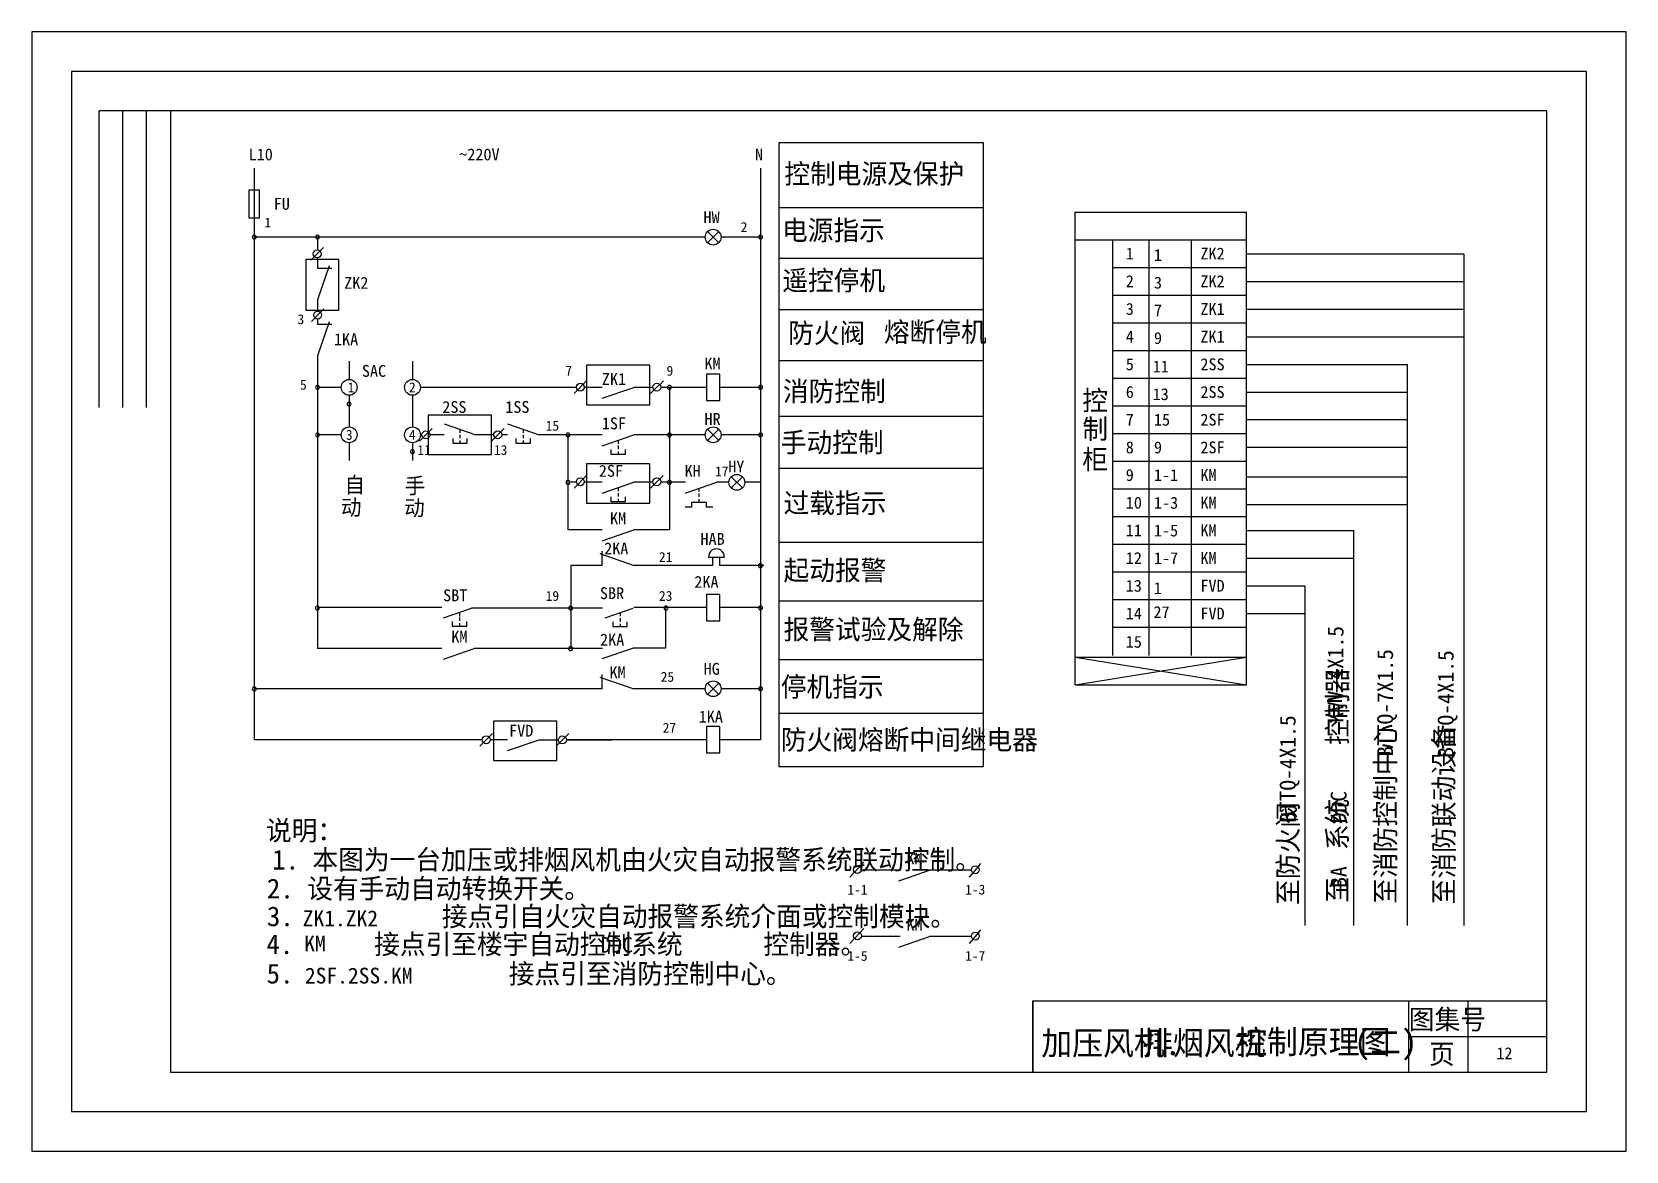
# Model space of a CAD drawing. Header units: metres. Extents: x 800 to 1203, y 847 to 1130.
import ezdxf

# ---------------------------------------------------------------- set-up
doc = ezdxf.new("R2010")
doc.units = ezdxf.units.M
for name, color, linetype in [('LGT1', 7, 'Continuous'), ('X2', 130, 'Continuous'), ('X4', 60, 'Continuous')]:
    doc.layers.add(name, color=color, linetype=linetype)

msp = doc.modelspace()

# ---------------------------------------------------------------- linework, layer by layer
for p, q in [((817.34, 1035.43), (817.34, 1110.43)), ((835.34, 1110.43), (817.34, 1110.43)), ((823.34, 1035.43), (823.34, 1110.43)), ((829.34, 1035.43), (829.34, 1110.43)), ((1053.34, 885.43), (1183.34, 885.43)), ((1053.34, 885.43), (1053.34, 867.43)), ((1148.34, 885.43), (1148.34, 867.43)), ((1163.34, 885.43), (1163.34, 867.43)), ((1148.34, 876.43), (1183.34, 876.43))]:
    msp.add_line(p, q)
for points in [[(800.34, 1130.43), (800.34, 847.43), (1203.34, 847.43), (1203.34, 1130.43)], [(810.34, 1120.43), (810.34, 857.43), (1193.34, 857.43), (1193.34, 1120.43)], [(835.34, 1110.43), (835.34, 867.43), (1183.34, 867.43), (1183.34, 1110.43)]]:
    msp.add_lwpolyline(points, close=True)
for points in [[(846.34, 1130.12), (846.34, 1130.12)], [(864.34, 1130.12), (864.34, 1130.12)], [(900.34, 1130.12), (900.34, 1130.12)], [(918.34, 1130.12), (918.34, 1130.12)]]:
    msp.add_lwpolyline(points)
at = {"layer": 'LGT1'}
msp.add_lwpolyline([(1053.34, 867.43), (1053.34, 885.43), (1183.34, 885.43)], dxfattribs=at)
at = {"layer": 'X2'}
for p, q in [((856.54, 1095.95), (856.54, 1078.54)), ((984.54, 1095.95), (984.54, 951.46)), ((970.54, 1078.54), (856.54, 1078.54)), ((856.54, 1078.54), (856.54, 951.46)), ((872.54, 1078.54), (872.54, 1075.29)), ((973.96, 1077.13), (971.13, 1079.95)), ((971.13, 1077.13), (973.96, 1079.95)), ((984.54, 1078.54), (974.54, 1078.54)), ((872.54, 1073.3), (872.54, 1070.65)), ((875.51, 1071.25), (872.54, 1062.65)), ((872.54, 1070.65), (876.14, 1070.65)), ((872.54, 1062.65), (872.54, 1059.83)), ((872.54, 1057.83), (872.54, 1056.54)), ((875.51, 1057.14), (872.54, 1048.54)), ((872.54, 1056.54), (876.14, 1056.54)), ((872.54, 1048.54), (872.54, 974.49)), ((878.54, 1040.54), (872.54, 1040.54)), ((937.98, 1040.54), (898.54, 1040.54)), ((944.54, 1040.54), (939.98, 1040.54)), ((944.54, 1037.78), (952.54, 1040.54)), ((957.32, 1040.54), (952.54, 1040.54)), ((970.87, 1040.54), (959.31, 1040.54)), ((961.5, 1040.54), (961.5, 1004.54)), ((984.54, 1040.54), (974.21, 1040.54)), ((878.54, 1028.54), (872.54, 1028.54)), ((904.54, 1028.54), (900.92, 1028.54)), ((904.54, 1031.3), (912.54, 1028.54)), ((908.54, 1028.57), (908.54, 1027.72)), ((917.11, 1028.54), (912.54, 1028.54)), ((920.54, 1028.54), (919.11, 1028.54)), ((920.54, 1031.3), (928.54, 1028.54)), ((924.54, 1028.57), (924.54, 1027.72)), ((944.54, 1028.54), (928.54, 1028.54)), ((935.86, 1028.54), (935.86, 1004.54)), ((970.54, 1028.54), (952.54, 1028.54)), ((971.13, 1027.13), (973.96, 1029.95)), ((973.96, 1027.13), (971.13, 1029.95)), ((984.54, 1028.54), (974.54, 1028.54)), ((908.54, 1027.13), (908.54, 1026.41)), ((924.54, 1027.13), (924.54, 1026.41)), ((937.99, 1016.54), (936.54, 1016.54)), ((944.54, 1016.54), (939.97, 1016.54)), ((944.54, 1013.78), (952.54, 1016.54)), ((957.32, 1016.54), (952.54, 1016.54)), ((965.59, 1016.54), (959.31, 1016.54)), ((965.48, 1013.78), (973.48, 1016.54)), ((976.55, 1016.54), (973.48, 1016.54)), ((977.14, 1015.11), (979.97, 1017.94)), ((979.97, 1015.11), (977.14, 1017.94)), ((984.54, 1016.54), (980.55, 1016.54)), ((948.54, 1015.16), (948.54, 1014.3)), ((948.54, 1013.81), (948.54, 1012.96)), ((968.97, 1015.04), (968.97, 1014.19)), ((968.97, 1013.69), (968.97, 1012.84)), ((968.97, 1012.26), (968.97, 1011.53)), ((965.5, 1010.35), (967.15, 1010.35)), ((970.79, 1010.35), (972.45, 1010.35)), ((944.54, 1004.54), (935.86, 1004.54)), ((961.5, 1004.54), (952.54, 1004.54)), ((944.54, 995.53), (936.54, 995.53)), ((936.54, 995.53), (936.54, 974.49)), ((943.95, 998.51), (952.58, 995.53)), ((944.54, 995.53), (944.54, 999.15)), ((972.49, 995.53), (952.58, 995.53)), ((975.38, 997.53), (971.4, 997.53)), ((972.49, 995.53), (972.49, 997.47)), ((974.22, 995.53), (974.22, 997.39)), ((985.39, 995.53), (974.22, 995.53)), ((903.93, 984.89), (872.54, 984.89)), ((904.43, 982.31), (911.5, 984.75)), ((944.58, 984.75), (911.5, 984.75)), ((945.3, 982.31), (952.37, 984.75)), ((970.87, 984.86), (952.54, 984.86)), ((960.54, 984.86), (960.54, 974.6)), ((984.54, 984.86), (974.21, 984.86)), ((908.43, 982.33), (908.43, 981.48)), ((908.43, 980.9), (908.43, 980.17)), ((949.01, 982.2), (949.01, 981.35)), ((949.01, 980.76), (949.01, 980.04)), ((903.93, 974.49), (872.54, 974.49)), ((904.43, 971.84), (912.18, 974.51)), ((944.58, 974.51), (912.18, 974.51)), ((944.54, 971.95), (952.21, 974.6)), ((960.54, 974.6), (952.21, 974.6)), ((943.95, 967.3), (952.54, 964.34)), ((944.54, 964.34), (944.54, 967.94)), ((944.54, 964.34), (856.54, 964.34)), ((970.54, 964.34), (952.54, 964.34)), ((973.96, 962.92), (971.13, 965.75)), ((971.13, 962.92), (973.96, 965.75)), ((984.54, 964.34), (974.54, 964.34)), ((914.2, 951.46), (856.54, 951.46)), ((920.54, 951.46), (916.2, 951.46)), ((920.54, 948.7), (928.54, 951.46)), ((928.54, 951.46), (933.46, 951.46)), ((970.87, 951.46), (935.45, 951.46)), ((984.54, 951.46), (974.21, 951.46)), ((1010.02, 918.55), (1019.84, 918.55)), ((1019.46, 915.76), (1027.46, 918.52)), ((1027.22, 918.55), (1037.83, 918.55)), ((1010.02, 901.78), (1019.84, 901.78)), ((1019.46, 899), (1027.46, 901.76)), ((1027.22, 901.78), (1037.83, 901.78))]:
    msp.add_line(p, q, dxfattribs=at)
for points in [[(855.21, 1090.41), (855.21, 1083.4), (857.88, 1083.4), (857.88, 1090.41)], [(970.87, 1043.88), (970.87, 1037.2), (974.21, 1037.2), (974.21, 1043.88)], [(970.87, 988.18), (970.87, 981.5), (974.21, 981.5), (974.21, 988.18)], [(970.87, 954.8), (970.87, 948.12), (974.21, 948.12), (974.21, 954.8)]]:
    msp.add_lwpolyline(points, close=True, dxfattribs=at)
for points in [[(906.71, 1027.59), (906.71, 1026.41), (910.37, 1026.41), (910.36, 1027.59)], [(922.71, 1027.59), (922.71, 1026.41), (926.37, 1026.41), (926.36, 1027.59)], [(946.71, 1012.83), (946.71, 1011.65), (950.37, 1011.65), (950.36, 1012.83)], [(967.15, 1010.35), (967.15, 1011.53), (970.8, 1011.53), (970.79, 1010.35)], [(906.6, 981.35), (906.6, 980.17), (910.26, 980.17), (910.25, 981.35)], [(947.18, 981.22), (947.18, 980.04), (950.84, 980.04), (950.83, 981.22)]]:
    msp.add_lwpolyline(points, dxfattribs=at)
for points in [[(935.36, 1016.54, 1), (936.36, 1016.54, 1)], [(872, 984.72, 1), (873, 984.72, 1)]]:
    msp.add_lwpolyline(points, format="xyb", close=True, dxfattribs=at)
for centre in [(972.54, 1078.54), (972.54, 1028.54), (978.55, 1016.53), (972.54, 964.34)]:
    msp.add_circle(centre, 2, dxfattribs=at)
msp.add_arc((973.39, 997.73), 2, 354.37, 185.63, dxfattribs=at)
at = {"layer": 'X4'}
for p, q in [((989.15, 1102.42), (989.15, 944.65)), ((989.15, 1102.42), (1040.78, 1102.42)), ((1040.78, 1102.42), (1040.78, 944.65)), ((989.15, 1086.04), (1040.78, 1086.04)), ((1064.03, 965.32), (1064.03, 1084.88)), ((1064.03, 1084.88), (1107.4, 1084.88)), ((1107.4, 965.32), (1107.4, 1084.88)), ((1064.03, 1077.88), (1107.4, 1077.88)), ((1073.6, 972.73), (1073.6, 1077.59)), ((1082.78, 972.73), (1082.78, 1077.88)), ((1093.44, 972.73), (1093.44, 1077.88)), ((877.95, 1072.91), (869.58, 1072.91)), ((869.58, 1072.91), (869.58, 1060.04)), ((874.04, 1075.89), (870.86, 1072.7)), ((877.95, 1060.04), (877.95, 1072.91)), ((989.15, 1073.23), (1040.78, 1073.23)), ((1107.4, 1074.32), (1162.28, 1074.32)), ((1162.28, 1074.32), (1162.28, 904.52)), ((1073.6, 1070.88), (1107.4, 1070.88)), ((1107.4, 1067.32), (1162.28, 1067.32)), ((869.58, 1060.04), (877.95, 1060.04)), ((872.54, 1060.54), (872.54, 1059.83)), ((874.17, 1060.42), (873.29, 1059.54)), ((989.15, 1060.25), (1040.78, 1060.25)), ((1073.6, 1063.88), (1107.4, 1063.88)), ((1107.4, 1060.32), (1162.28, 1060.32)), ((873.29, 1059.54), (870.99, 1057.24)), ((1073.6, 1056.88), (1107.4, 1056.88)), ((1107.4, 1053.32), (1162.28, 1053.32)), ((1073.6, 1049.88), (1107.4, 1049.88)), ((880.54, 1047.15), (880.54, 1042.54)), ((896.54, 1047.15), (896.54, 1042.54)), ((989.15, 1047.35), (1040.78, 1047.35)), ((1107.4, 1046.35), (1147.98, 1046.35)), ((1147.98, 1046.35), (1147.98, 904.52)), ((940.57, 1042.19), (937.38, 1039)), ((959.02, 1041.3), (956.72, 1039)), ((960.04, 1042.19), (959.16, 1041.3)), ((1073.6, 1042.88), (1107.4, 1042.88)), ((880.54, 1038.54), (880.54, 1030.54)), ((896.54, 1038.54), (896.54, 1030.54)), ((1073.6, 1035.88), (1107.4, 1035.88)), ((1107.4, 1039.35), (1147.98, 1039.35)), ((989.15, 1033.24), (1040.78, 1033.24)), ((1107.46, 1032.39), (1147.98, 1032.39)), ((901.51, 1030.13), (898.32, 1026.94)), ((898.92, 1028.54), (898.54, 1028.54)), ((908.54, 1029.92), (908.54, 1029.06)), ((919.7, 1030.13), (916.51, 1026.94)), ((924.54, 1029.92), (924.54, 1029.06)), ((944.54, 1025.78), (952.54, 1028.54)), ((1073.6, 1028.88), (1107.4, 1028.88)), ((880.54, 1026.54), (880.54, 1022.07)), ((896.54, 1026.54), (896.54, 1022.07)), ((948.54, 1027.16), (948.54, 1026.3)), ((948.54, 1025.81), (948.54, 1024.96)), ((948.54, 1024.37), (948.54, 1023.65)), ((1107.46, 1025.39), (1147.98, 1025.39)), ((989.15, 1020.1), (1040.78, 1020.1)), ((1073.6, 1021.88), (1107.4, 1021.88)), ((940.57, 1018.27), (937.38, 1015.08)), ((959.91, 1018.27), (956.72, 1015.08)), ((961.5, 1016.54), (960.26, 1016.54)), ((1107.4, 1017.89), (1147.98, 1017.89)), ((948.54, 1012.37), (948.54, 1011.65)), ((1073.6, 1014.88), (1107.4, 1014.88)), ((1073.6, 1007.88), (1107.4, 1007.88)), ((1107.4, 1010.89), (1147.98, 1010.89)), ((944.54, 1001.78), (952.54, 1004.54)), ((1107.4, 1004.32), (1134.46, 1004.32)), ((1134.46, 1004.32), (1134.46, 904.52)), ((989.15, 1001.37), (1040.78, 1001.37)), ((1073.6, 1000.88), (1107.4, 1000.88)), ((1107.4, 997.32), (1134.46, 997.32)), ((1073.6, 993.88), (1107.4, 993.88)), ((1107.4, 990.36), (1122.11, 990.36)), ((1122.11, 990.36), (1122.11, 904.52)), ((908.43, 983.45), (908.43, 982.6)), ((944.54, 984.75), (928.54, 984.75)), ((949.01, 983.55), (949.01, 982.7)), ((989.15, 986.6), (1040.78, 986.6)), ((1073.6, 986.88), (1107.4, 986.88)), ((1107.4, 983.36), (1122.11, 983.36)), ((1073.6, 979.88), (1107.4, 979.88)), ((989.15, 971.7), (1040.78, 971.7)), ((1064.03, 972.3), (1107.4, 965.32)), ((1064.03, 965.32), (1107.4, 972.3)), ((1064.03, 972.3), (1107.4, 972.3)), ((1064.03, 965.32), (1107.4, 965.32)), ((989.15, 958.13), (1040.78, 958.13)), ((914.2, 951.46), (903.02, 951.46)), ((916.79, 953.03), (913.61, 949.85)), ((936.04, 953), (932.86, 949.82)), ((935.43, 951.46), (946.82, 951.46)), ((989.15, 944.65), (1040.78, 944.65)), ((1010.66, 920.46), (1007.12, 916.7)), ((1039.7, 919.54), (1037.29, 916.69)), ((1040.16, 920.12), (1039.49, 919.32)), ((1010.66, 903.69), (1007.12, 899.93)), ((1039.7, 902.77), (1037.29, 899.92)), ((1040.16, 903.35), (1039.49, 902.56))]:
    msp.add_line(p, q, dxfattribs=at)
for points in [[(856.04, 1078.54, 1), (857.04, 1078.54, 1)], [(872.04, 1078.54, 1), (873.04, 1078.54, 1)], [(984.04, 1078.54, 1), (985.04, 1078.54, 1)], [(872.04, 1040.54, 1), (873.04, 1040.54, 1)], [(961, 1040.54, 1), (962, 1040.54, 1)], [(984.04, 1040.54, 1), (985.04, 1040.54, 1)], [(880.04, 1036.31, 1), (881.04, 1036.31, 1)], [(872.04, 1028.54, 1), (873.04, 1028.54, 1)], [(935.36, 1028.54, 1), (936.36, 1028.54, 1)], [(961, 1028.54, 1), (962, 1028.54, 1)], [(984.04, 1028.54, 1), (985.04, 1028.54, 1)], [(896.04, 1024.31, 1), (897.04, 1024.31, 1)], [(961, 1016.54, 1), (962, 1016.54, 1)], [(984, 995.46, 1), (985, 995.46, 1)], [(936.03, 984.72, 1), (937.03, 984.72, 1)], [(960.15, 984.72, 1), (961.15, 984.72, 1)], [(984.04, 984.78, 1), (985.04, 984.78, 1)], [(936.03, 974.49, 1), (937.03, 974.49, 1)], [(856.05, 964.29, 1), (857.05, 964.29, 1)], [(984.04, 964.34, 1), (985.04, 964.34, 1)]]:
    msp.add_lwpolyline(points, format="xyb", close=True, dxfattribs=at)
for points in [[(940.54, 1036.14), (956.54, 1036.14), (956.54, 1046.14), (940.54, 1046.14)], [(900.54, 1023.54), (916.54, 1023.54), (916.54, 1033.54), (900.54, 1033.54)], [(940.54, 1011.24), (956.54, 1011.24), (956.54, 1021.24), (940.54, 1021.24)], [(917.02, 946.16), (933.02, 946.16), (933.02, 956.16), (917.02, 956.16)]]:
    msp.add_lwpolyline(points, close=True, dxfattribs=at)
msp.add_lwpolyline([(946.71, 1024.83), (946.71, 1023.65), (950.37, 1023.65), (950.36, 1024.83)], dxfattribs=at)
for centre, radius in [((872.45, 1074.29), 1), ((872.58, 1058.83), 1), ((880.54, 1040.54), 2), ((896.54, 1040.54), 2), ((938.98, 1040.6), 1), ((958.32, 1040.6), 1), ((880.54, 1028.54), 2), ((896.54, 1028.54), 2), ((899.92, 1028.54), 1), ((918.11, 1028.54), 1), ((938.98, 1016.68), 1), ((958.32, 1016.68), 1), ((915.2, 951.44), 1), ((934.45, 951.41), 1), ((1009.02, 918.63), 1), ((1038.83, 918.57), 1), ((1009.02, 901.86), 1), ((1038.83, 901.8), 1)]:
    msp.add_circle(centre, radius, dxfattribs=at)

# ---------------------------------------------------------------- texts
for s, p in [('图集号', (1148.41, 878.23)), ('页', (1153.51, 869.47))]:
    msp.add_text(s, height=5).set_placement(p)
for s, height, p in [('L10', 3, (855.13, 1097.94)), ('~220V', 3, (908.37, 1097.95)), ('N', 3, (983.13, 1097.93)), ('控制电源及保护', 5, (990.55, 1092.05)), ('FU', 3, (861.47, 1085.46)), ('HW', 3, (970.12, 1082.08)), ('1', 2.5, (859.11, 1080.98)), ('2', 2.5, (979.52, 1079.84)), ('电源指示', 5, (989.95, 1077.77)), ('1', 3, (1076.86, 1072.88)), ('1', 3, (1083.98, 1072.52)), ('ZK2', 3, (1095.73, 1072.88)), ('ZK2', 3, (879.29, 1065.46)), ('遥控停机', 5, (990.03, 1065.09)), ('2', 3, (1076.86, 1065.88)), ('3', 3, (1083.98, 1065.52)), ('ZK2', 3, (1095.73, 1065.88)), ('3', 3, (1076.86, 1058.88)), ('7', 3, (1083.98, 1058.52)), ('ZK1', 3, (1095.73, 1058.88)), ('3', 2.5, (867.48, 1056.52)), ('防火阀', 5, (991.52, 1051.79)), ('          熔断停机', 5, (981.69, 1052.04)), ('1KA', 3, (876.7, 1051.21)), ('4', 3, (1076.86, 1051.88)), ('9', 3, (1083.98, 1051.52)), ('ZK1', 3, (1095.73, 1051.88)), ('KM', 3, (970.36, 1045.08)), ('2SS', 3, (1095.73, 1044.88)), ('SAC', 3, (883.76, 1043.21)), ('7', 2.5, (935.21, 1043.5)), ('ZK1', 3, (944.41, 1041.15)), ('9', 2.5, (960.77, 1043.5)), ('5', 3, (1076.86, 1044.88)), ('11', 3, (1083.66, 1044.33)), ('5', 2.5, (868.12, 1039.96)), ('1', 2.5, (880.16, 1039.29)), ('2', 2.5, (895.66, 1039.32)), ('消防控制', 5, (990.19, 1037.07)), ('控', 5, (1065.89, 1034.75)), ('6', 3, (1076.86, 1037.88)), ('13', 3, (1083.66, 1037.33)), ('2SS', 3, (1095.73, 1037.88)), ('2SS', 3, (904.08, 1034.08)), ('1SS', 3, (919.99, 1034.08)), ('15', 2.5, (930.21, 1029.59)), ('1SF', 3, (944.41, 1029.93)), ('HR', 3, (970.36, 1031.05)), ('制', 5, (1065.89, 1027.55)), ('7', 3, (1076.86, 1030.88)), ('15', 3, (1083.98, 1030.86)), ('2SF', 3, (1095.73, 1030.88)), ('3', 2.5, (879.71, 1027.29)), ('4', 2.5, (895.66, 1027.32)), ('手动控制', 5, (989.65, 1024.12)), ('11', 2.5, (897.77, 1023.46)), ('13', 2.5, (917.14, 1023.46)), ('柜', 5, (1065.89, 1019.83)), ('8', 3, (1076.86, 1023.88)), ('9', 3, (1083.98, 1023.86)), ('2SF', 3, (1095.73, 1023.88)), ('2SF', 3, (943.66, 1017.93)), ('KH', 3, (965.34, 1017.93)), ('17', 2.5, (973.03, 1018.05)), ('HY', 3, (976.37, 1019.04)), ('9', 3, (1076.86, 1016.88)), ('1-1', 3, (1083.98, 1016.86)), ('KM', 3, (1095.73, 1016.88)), (' 自', 4, (876.65, 1013.89)), ('手', 4, (894.57, 1013.67)), ('动', 4, (878.46, 1008.22)), ('动 ', 4, (894.44, 1008.09)), ('过载指示', 5, (990.35, 1008.78)), ('10', 3, (1076.86, 1009.88)), ('1-3', 3, (1083.98, 1009.86)), ('KM', 3, (1095.73, 1009.88)), ('KM', 3, (946.48, 1005.93)), ('HAB', 3, (969.35, 1000.72)), ('11', 3, (1076.86, 1002.88)), ('1-5', 3, (1083.98, 1002.86)), ('KM', 3, (1095.73, 1002.9)), ('2KA', 3, (945, 998.31)), ('21', 2.5, (958.85, 996.4)), ('起动报警', 5, (990.35, 991.79)), ('12', 3, (1076.86, 995.88)), ('1-7', 3, (1083.98, 995.86)), ('KM', 3, (1095.73, 995.9)), ('2KA', 3, (967.8, 989.86)), ('13', 3, (1076.86, 988.88)), ('FVD', 3, (1095.73, 988.88)), ('SBT', 3, (904.3, 986.46)), ('19', 2.5, (930.21, 986.57)), ('SBR', 3, (943.93, 987.01)), ('23', 2.5, (958.85, 986.57)), ('1', 3, (1083.94, 988.28)), ('14', 3, (1076.86, 981.88)), ('27', 3, (1083.86, 982.22)), ('FVD', 3, (1095.73, 981.88)), ('报警试验及解除', 5, (990.35, 976.85)), ('KM', 3, (906.37, 975.99)), ('2KA', 3, (943.97, 975.26)), ('15', 3, (1076.86, 974.72)), ('KM', 3, (946.36, 967)), ('25', 2.5, (959.29, 966.1)), ('HG', 3, (970.16, 967.88)), ('停机指示', 5, (989.65, 962.33)), ('FVD', 3, (920.98, 952.22)), ('27', 2.5, (959.79, 953.23)), ('1KA', 3, (968.9, 955.79)), ('防火阀熔断中间继电器', 5, (989.65, 948.95)), ('说明：', 5, (859.51, 926)), ('1. 本图为一台加压或排烟风机由火灾自动报警系统联动控制。', 5, (861.06, 918.63)), ('KM', 3, (1021.4, 919.92)), ('2. 设有手动自动转换开关。', 5, (859.73, 911.33)), ('1-1', 2.5, (1006.49, 912.31)), ('1-3', 2.5, (1036.25, 912.31)), ('3.           接点引自火灾自动报警系统介面或控制模块。', 5, (859.74, 904.3)), ('ZK1.ZK2', 4, (868.8, 904.3)), ('4.      接点引至楼宇自动控制系统      控制器。', 5, (859.63, 897.26)), ('KM', 3, (1021.4, 903.15)), ('KM ', 4, (869.18, 897.91)), ('DDC', 4, (944.09, 897.58)), ('5.                接点引至消防控制中心。', 5, (859.67, 889.81)), ('1-5', 2.5, (1006.49, 895.55)), ('1-7', 2.5, (1036.25, 895.55)), (' 2SF.2SS.KM', 4, (866.63, 889.81)), ('加压风机.', 6, (1055.51, 871.72)), ('排烟风机', 6, (1080.98, 871.77)), ('控制原理图', 6, (1104.77, 872.05)), ('(二)', 6, (1134.6, 871.98)), ('12', 3, (1170.54, 870.68))]:
    msp.add_text(s, height=height, dxfattribs=at).set_placement(p)
for s, height, p in [('KVV-4X1.5', 4, (1131.89, 955.72)), ('BTTQ-7X1.5', 4, (1144.42, 947.14)), ('BTTQ-4X1.5', 4, (1159.73, 946.87)), ('至  系统    控制器 ', 5, (1132.84, 910.23)), ('BTTQ-4X1.5', 4, (1119.79, 930.41)), ('至消防控制中心 ', 5, (1145, 909.98)), ('至消防联动设备', 5, (1159.75, 909.85)), ('至防火阀 ', 5, (1120.37, 909.69)), ('BA    DDC', 4, (1132.67, 914))]:
    msp.add_text(s, height=height, rotation=90, dxfattribs=at).set_placement(p)

doc.saveas('drawing.dxf')
